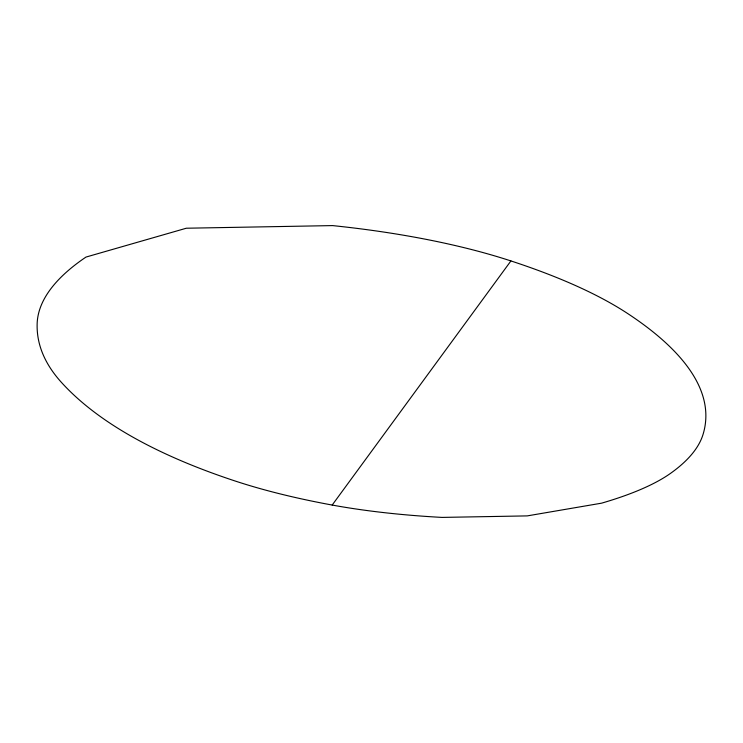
<?xml version="1.0" encoding="UTF-8"?>
<svg xmlns="http://www.w3.org/2000/svg" width="743" height="743" viewBox="0 0 743 743"><rect width="100%" height="100%" fill="white"/><g stroke="black" fill="none" stroke-linecap="round" stroke-linejoin="round"><path stroke-width="1.11" d="M332.186 505.054L510.915 260.932A612.799 174.103 2 0 1 628.234 313.908A932.196 241.781 3.9 0 1 703.045 434.414A565.144 150.671 1.2 0 1 670.27 473.542A340.136 87.971 -0.6 0 1 601.579 503.169L527.242 515.893L442.048 517.407A353.872 94.259 -2.4 0 1 332.186 505.054A632.479 184.868 -4.2 0 1 234.769 480.888A1245.742 390.577 -9 0 1 61.493 382.459A687.284 219.473 -4.4 0 1 37.15 323.744A454.809 147.727 -2 0 1 85.984 257.069L186.317 228.222L332.595 225.593A411.297 126.793 0.9 0 1 510.915 260.932"/></g></svg>
